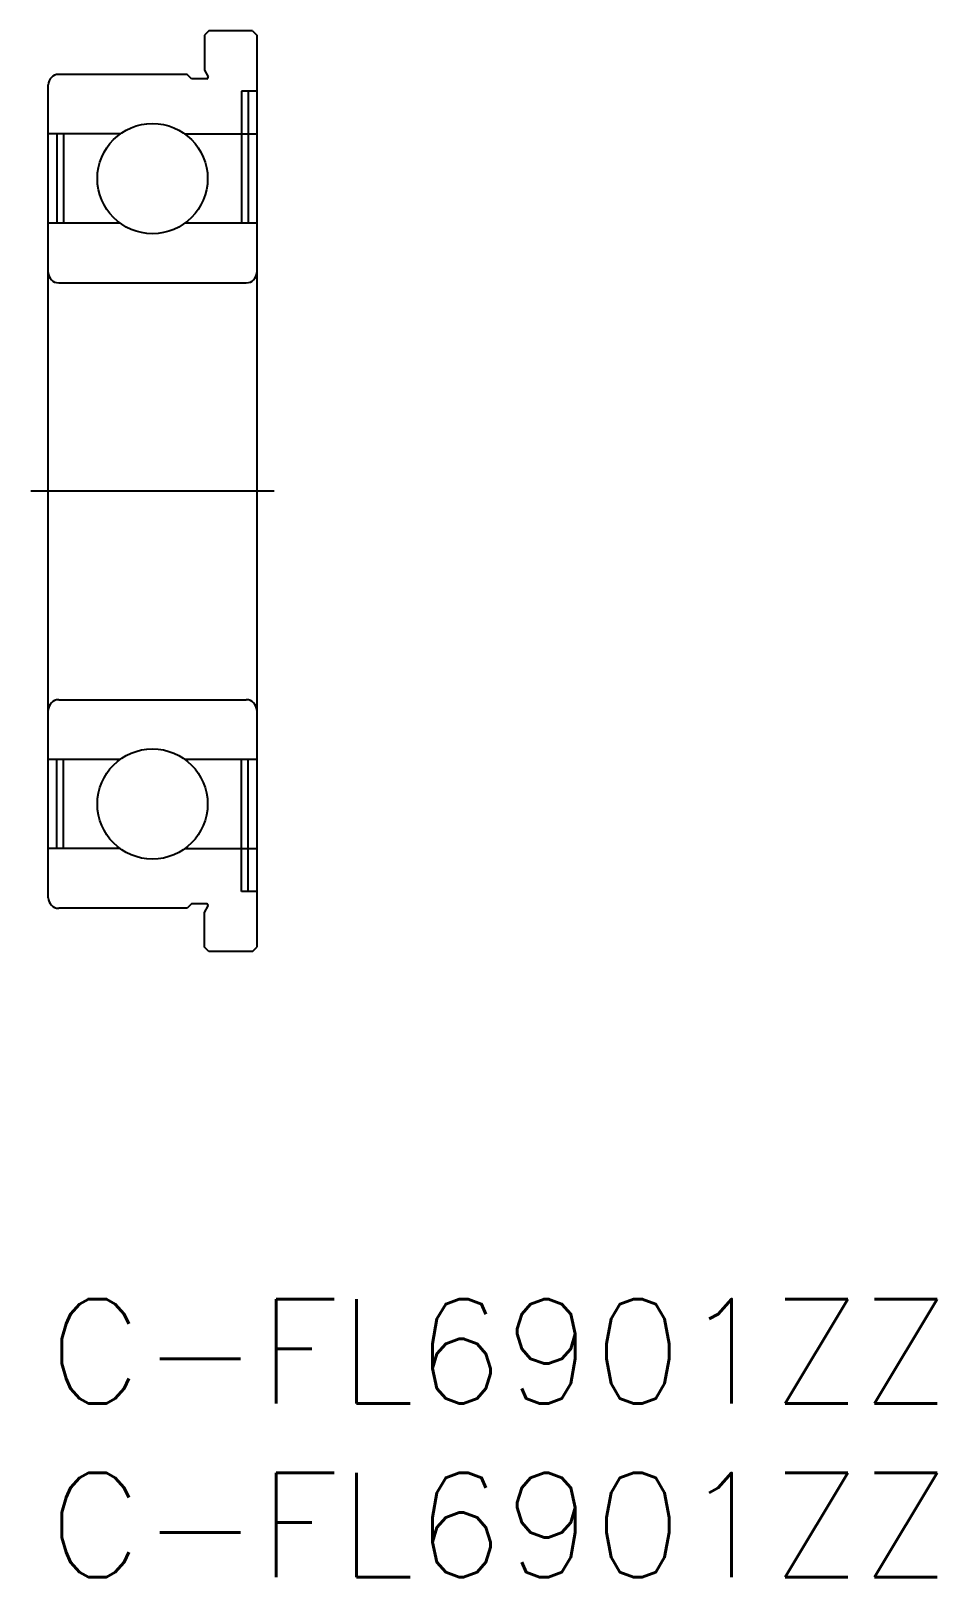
# Model space of a CAD drawing. Extents: x -0.5 to 25.6, y -8 to 36.5.
import ezdxf

# ---------------------------------------------------------------- set-up
doc = ezdxf.new("R2010")
doc.units = 0
doc.header["$LTSCALE"] = 0.5
doc.linetypes.add('CENTER', pattern=[50.8, 31.75, -6.35, 6.35, -6.35])
for name, color, linetype in [('MSM_CENTER', 1, 'CENTER'), ('MSM_CONTINUOUS', 7, 'CONTINUOUS'), ('MSM_PART_NUMBER', 7, 'CONTINUOUS')]:
    doc.layers.add(name, color=color, linetype=linetype)
doc.styles.get("Standard").update_dxf_attribs({"font": 'txt.shx', "height": 1, "bigfont": 'bigfont.shx'})

# ---------------------------------------------------------------- blocks, each defined once
blk = doc.blocks.new('*U8')
at = {"layer": 'MSM_PART_NUMBER'}
blk.add_text('C-FL6901ZZ', height=3, dxfattribs=at).set_placement((0, -3))
blk = doc.blocks.new('*U9')
at = {"layer": 'MSM_PART_NUMBER'}
blk.add_text('C-FL6901ZZ', height=3, dxfattribs=at).set_placement((0, -8))

msp = doc.modelspace()

# ---------------------------------------------------------------- linework, layer by layer
at = {"layer": 'MSM_CENTER'}
msp.add_line((6.5, 23.25), (-0.5, 23.25), dxfattribs=at)
at = {"layer": 'MSM_CONTINUOUS'}
for p, q in [((4.625, 36.5), (4.5, 36.375)), ((5.875, 36.5), (4.625, 36.5)), ((5.875, 36.5), (6, 36.375)), ((4.5, 36.375), (4.5, 35.375)), ((6, 36.375), (6, 10.125)), ((4, 35.25), (0.3, 35.25)), ((4.125, 35.125), (4, 35.25)), ((4.5, 35.375), (4.598, 35.179)), ((0, 11.55), (0, 34.95)), ((4.564, 35.125), (4.125, 35.125)), ((6, 34.77), (5.562, 34.77)), ((5.562, 34.77), (5.562, 30.965)), ((5.75, 34.77), (5.75, 30.965)), ((2.068, 33.535), (0, 33.535)), ((0.25, 33.535), (0.25, 30.965)), ((0.438, 33.535), (0.438, 30.965)), ((3.932, 33.535), (6, 33.535)), ((2.068, 30.965), (0, 30.965)), ((6, 30.965), (3.932, 30.965)), ((0.3, 29.25), (5.7, 29.25)), ((0.3, 17.25), (5.7, 17.25)), ((2.068, 15.535), (0, 15.535)), ((0.25, 12.965), (0.25, 15.535)), ((0.438, 12.965), (0.438, 15.535)), ((6, 15.535), (3.932, 15.535)), ((5.562, 11.73), (5.562, 15.535)), ((5.75, 11.73), (5.75, 15.535)), ((2.068, 12.965), (0, 12.965)), ((3.932, 12.965), (6, 12.965)), ((6, 11.73), (5.562, 11.73)), ((4, 11.25), (0.3, 11.25)), ((4.125, 11.375), (4, 11.25)), ((4.564, 11.375), (4.125, 11.375)), ((4.5, 11.125), (4.598, 11.321)), ((4.5, 10.125), (4.5, 11.125)), ((4.625, 10), (4.5, 10.125)), ((5.875, 10), (4.625, 10)), ((5.875, 10), (6, 10.125))]:
    msp.add_line(p, q, dxfattribs=at)
for centre in [(3, 32.25), (3, 14.25)]:
    msp.add_circle(centre, 1.587, dxfattribs=at)
for centre, radius, start, end in [((0.3, 34.95), 0.3, 90, 180), ((4.564, 35.162), 0.0375, 270, 26.5651), ((0.3, 29.55), 0.3, 180, 270), ((5.7, 29.55), 0.3, 270, 0), ((0.3, 16.95), 0.3, 90, 180), ((5.7, 16.95), 0.3, 0, 90), ((0.3, 11.55), 0.3, 180, 270), ((4.564, 11.338), 0.0375, 333.4349, 90)]:
    msp.add_arc(centre, radius, start, end, dxfattribs=at)

# ---------------------------------------------------------------- block references
for name in ['*U8', '*U9']:
    msp.add_blockref(name, (0, 0), dxfattribs=at)

doc.saveas('drawing.dxf')
